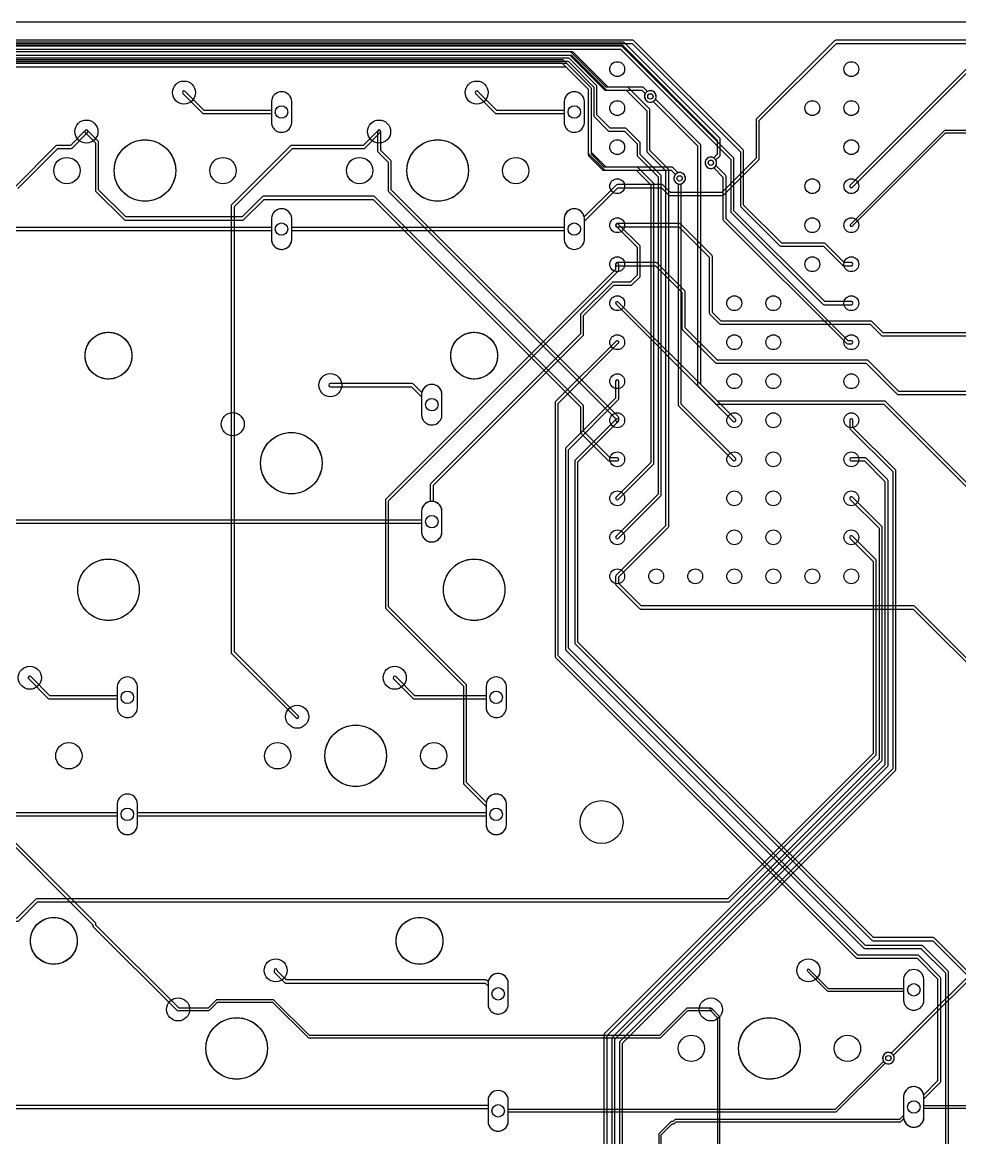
# Model space of a CAD drawing. Header units: millimetres. Extents: x 0 to 364, y 2 to 117.
# Drawn here: x 248.1 to 309.1, y 44.2 to 116.8 of the extents above; entities that cross this region are included whole.
import ezdxf

# ---------------------------------------------------------------- set-up
doc = ezdxf.new("R2010")
doc.units = ezdxf.units.MM

msp = doc.modelspace()

# ---------------------------------------------------------------- linework, layer by layer
at = {"layer": '16_copper'}
for points in [[(236.262, 115.468), (287.74, 115.468), (294.792, 108.416), (294.792, 104.902, 0.198912), (294.822, 104.83), (297.362, 102.29, 0.198912), (297.434, 102.26), (300.186, 102.26), (301.426, 101.02, 0.198912), (301.498, 100.99), (302.006, 100.99, 1), (302.006, 101.194), (301.54, 101.194), (300.3, 102.434, 0.198912), (300.228, 102.464), (297.476, 102.464), (294.996, 104.944), (294.996, 108.458, 0.198912), (294.966, 108.53), (287.854, 115.642, 0.198912), (287.782, 115.672), (236.22, 115.672, 0.198912)], [(236.643, 115.087), (286.978, 115.087), (294.157, 107.908), (294.157, 104.521, 0.198912), (294.187, 104.449), (300.156, 98.48, 0.198912), (300.228, 98.45), (302.006, 98.45, 1), (302.006, 98.654), (300.27, 98.654), (294.361, 104.563), (294.361, 107.95, 0.198912), (294.331, 108.022), (287.092, 115.261, 0.198912), (287.02, 115.291), (236.601, 115.291, 0.198912)], [(311.191, 73.76), (306.141, 78.811, 0.198912), (306.07, 78.84), (288.331, 78.84), (286.866, 80.305), (286.866, 80.728), (290.089, 83.951, 0.198912), (290.119, 84.023), (290.119, 107.229, 0.198912), (290.089, 107.3), (288.898, 108.491), (288.898, 111.109, 0.239834), (288.87, 111.197), (287.473, 112.594, 0.198912), (287.401, 112.624), (286.173, 112.624), (283.917, 114.88, 0.198912), (283.845, 114.91), (236.855, 114.91, 0.198912)], [(236.897, 114.706), (283.803, 114.706), (286.059, 112.45, 0.198912), (286.131, 112.42), (287.359, 112.42), (288.698, 111.081), (288.698, 108.464, 0.239834), (288.726, 108.376), (289.916, 107.187), (289.916, 84.065), (286.694, 80.844, 0.235385), (286.666, 80.758), (286.666, 80.264, 0.198912), (286.695, 80.193), (288.219, 78.669, 0.198912), (288.29, 78.64), (306.029, 78.64), (311.079, 73.589, 0.198912)], [(237.261, 114.3), (283.21, 114.3, 0.003937), (283.212, 114.3), (283.569, 114.3), (285.242, 112.627), (285.242, 110.769, 0.198912), (285.272, 110.698), (286.186, 109.783, 0.198912), (286.258, 109.753), (287.232, 109.753), (288.061, 108.924), (288.061, 108.199, 0.198912), (288.091, 108.127), (289.433, 106.785), (289.433, 86.123), (286.694, 83.384, 1), (286.838, 83.24), (289.606, 86.009, 0.198912), (289.636, 86.081), (289.636, 106.827, 0.198912), (289.606, 106.899), (288.265, 108.241), (288.265, 108.966, 0.198912), (288.235, 109.038), (287.346, 109.927, 0.198912), (287.274, 109.957), (286.3, 109.957), (285.445, 110.811), (285.445, 112.669, 0.261657), (285.396, 112.756), (283.681, 114.471, 0.198912), (283.611, 114.5), (283.233, 114.5, 0.056923), (283.21, 114.503), (237.302, 114.503, 0.393913)], [(237.532, 113.944), (283.422, 113.944), (284.886, 112.48), (284.886, 108.204, 0.198912), (284.916, 108.132), (285.805, 107.243, 0.198912), (285.877, 107.213), (287.994, 107.213), (288.95, 106.257), (288.95, 88.18), (286.694, 85.924, 1), (286.838, 85.78), (289.124, 88.066, 0.198912), (289.154, 88.138), (289.154, 106.299, 0.198912), (289.124, 106.371), (288.108, 107.387, 0.198912), (288.036, 107.417), (285.919, 107.417), (285.09, 108.246), (285.09, 112.522, 0.198912), (285.06, 112.594), (283.536, 114.118, 0.198912), (283.464, 114.148), (237.49, 114.148, 0.198912)], [(247.752, 106.022), (250.356, 108.626), (251.222, 108.626, 0.198912), (251.294, 108.656), (252.294, 109.656, 1), (252.15, 109.8), (251.18, 108.829), (250.314, 108.829, 0.198912), (250.242, 108.8), (247.578, 106.135, 0.198912)], [(311.912, 109.804), (308.102, 109.804, 0.198912), (308.048, 109.782), (301.952, 103.686, 1), (302.06, 103.578), (308.134, 109.652), (311.88, 109.652)], [(289.636, 37.973), (289.636, 44.418), (290.354, 45.136), (290.449, 45.136, 0.198912), (290.503, 45.158), (290.608, 45.263), (305.181, 45.263, 0.198912), (305.235, 45.285), (305.417, 45.467, 0.903784), (306.73, 45.535), (306.73, 46.747), (307.792, 47.808, 0.198912), (307.821, 47.879), (307.821, 54.61, 0.198912), (307.792, 54.681), (306.395, 56.078, 0.198912), (306.324, 56.107), (302.428, 56.107), (282.929, 75.606), (282.929, 92.034), (286.837, 95.941, 1), (286.695, 96.083), (282.758, 92.146, 0.198912), (282.729, 92.075), (282.729, 75.565, 0.198912), (282.758, 75.494), (302.316, 55.936, 0.198912), (302.387, 55.907), (306.283, 55.907), (307.621, 54.569), (307.621, 47.92), (306.718, 47.017, 0.884301), (305.41, 46.921), (305.41, 45.675), (305.149, 45.415), (290.576, 45.415, 0.198912), (290.522, 45.393), (290.417, 45.288), (290.322, 45.288, 0.198912), (290.268, 45.266), (289.506, 44.504, 0.198912), (289.484, 44.45), (289.484, 38.005)], [(308.329, 33.655), (308.329, 54.991, 0.198912), (308.3, 55.062), (306.649, 56.713, 0.198912), (306.578, 56.742), (302.936, 56.742), (283.593, 76.086), (283.593, 89.016), (286.837, 92.26, 0.198912), (286.866, 92.331), (286.866, 93.472, 1), (286.666, 93.472), (286.666, 92.372), (283.422, 89.128, 0.198912), (283.393, 89.057), (283.393, 76.044, 0.198912), (283.422, 75.974), (302.824, 56.571, 0.198912), (302.895, 56.542), (306.537, 56.542), (308.129, 54.95), (308.129, 33.696)], [(311.929, 52.703), (307.411, 57.221, 0.198912), (307.34, 57.25), (303.444, 57.25), (284.199, 76.495), (284.199, 88.224), (286.837, 90.861, 1), (286.695, 91.003), (284.028, 88.336, 0.198912), (283.999, 88.265), (283.999, 76.454, 0.198912), (284.028, 76.383), (303.332, 57.079, 0.198912), (303.403, 57.05), (307.299, 57.05), (311.841, 52.507, 0.176364)], [(246.064, 64.668), (252.642, 58.091, 0.352448), (252.672, 57.954), (258.119, 52.506, 0.395337), (258.258, 52.502), (260.168, 52.502, 0.198912), (260.222, 52.524), (260.752, 53.054), (264.338, 53.054), (266.646, 50.746, 0.198912), (266.7, 50.724), (289.56, 50.724, 0.198912), (289.614, 50.746), (291.37, 52.502), (292.862, 52.502, 1), (292.862, 52.654), (291.338, 52.654, 0.198912), (291.284, 52.632), (289.528, 50.876), (266.732, 50.876), (264.424, 53.184, 0.198912), (264.37, 53.206), (260.72, 53.206, 0.198912), (260.666, 53.184), (260.136, 52.654), (258.258, 52.654), (252.845, 58.067), (252.845, 58.133, 0.198912), (252.815, 58.204), (246.178, 64.842, 0.198912)]]:
    msp.add_lwpolyline(points, format="xyb", dxfattribs=at)
for points in [[(265.019, 109.684, 0.357805), (265.582, 110.305), (265.582, 111.691, 0.952079), (264.262, 111.691), (264.262, 110.305), (264.268, 110.241), (264.281, 110.177), (264.299, 110.115), (264.324, 110.055), (264.355, 109.998), (264.391, 109.944), (264.432, 109.894), (264.478, 109.848), (264.528, 109.807), (264.582, 109.77), (264.639, 109.74), (264.699, 109.715), (264.761, 109.696), (264.825, 109.684), (264.89, 109.677), (264.954, 109.677)], [(284.069, 109.684, 0.357805), (284.632, 110.305), (284.632, 111.691, 0.952079), (283.312, 111.691), (283.312, 110.305), (283.318, 110.241), (283.331, 110.177), (283.349, 110.115), (283.374, 110.055), (283.405, 109.998), (283.441, 109.944), (283.482, 109.894), (283.528, 109.848), (283.578, 109.807), (283.632, 109.77), (283.689, 109.74), (283.749, 109.715), (283.811, 109.696), (283.875, 109.684), (283.94, 109.677), (284.004, 109.677)], [(294.407, 90.834, 0.592973), (294.457, 91.003), (292.2, 93.259), (292.2, 108.839, 0.198912), (292.171, 108.91), (289.254, 111.827, 0.965003), (288.61, 112.225), (288.585, 112.182, 0.739411), (289.112, 111.685), (292, 108.798), (292, 93.218, 0.198912), (292.029, 93.147), (294.315, 90.861), (294.335, 90.846), (294.358, 90.836), (294.383, 90.832)], [(265.628, 108.626), (270.272, 108.626, 0.198912), (270.344, 108.656), (271.344, 109.656, 1), (271.2, 109.8), (270.23, 108.829), (265.586, 108.829, 0.198912), (265.514, 108.8), (261.675, 104.961, 0.198912), (261.645, 104.889), (261.645, 75.819, 0.198912), (261.675, 75.747), (265.866, 71.556, 1), (266.01, 71.7), (261.849, 75.861), (261.849, 104.847)], [(302.031, 95.915, 0.882136), (302.006, 96.112), (301.793, 96.112), (293.851, 104.054), (293.851, 106.807, 0.198912), (293.822, 106.878), (293.191, 107.509, 0.965003), (292.547, 107.907), (292.522, 107.864, 0.739411), (293.049, 107.367), (293.651, 106.766), (293.651, 104.013, 0.198912), (293.68, 103.942), (301.681, 95.941, 0.198912), (301.752, 95.912), (302.006, 95.912)], [(294.407, 88.294, 0.592973), (294.457, 88.463), (290.93, 91.989), (290.93, 106.315, 0.965), (290.756, 107.052), (290.708, 107.039, 0.739411), (290.73, 106.315), (290.73, 91.948, 0.198912), (290.759, 91.877), (294.315, 88.321), (294.335, 88.306), (294.358, 88.296), (294.383, 88.292)], [(265.019, 102.064, 0.357805), (265.582, 102.685), (265.582, 103.276), (283.312, 103.276), (283.312, 102.685, 0.952079), (284.632, 102.685), (284.632, 104.071, 0.952079), (283.312, 104.071), (283.312, 103.48), (265.582, 103.48), (265.582, 104.071, 0.952079), (264.262, 104.071), (264.262, 102.685), (264.268, 102.621), (264.281, 102.557), (264.299, 102.495), (264.324, 102.435), (264.355, 102.378), (264.391, 102.324), (264.432, 102.274), (264.478, 102.228), (264.528, 102.187), (264.582, 102.15), (264.639, 102.12), (264.699, 102.095), (264.761, 102.076), (264.825, 102.064), (264.89, 102.057), (264.954, 102.057)], [(274.798, 83.014, 0.357805), (275.361, 83.635), (275.361, 85.021, 0.35651), (274.801, 85.642), (274.801, 86.7), (284.551, 96.449, 0.198912), (284.58, 96.52), (284.58, 97.749), (286.552, 99.72), (287.655, 99.72, 0.198912), (287.727, 99.75), (288.235, 100.258, 0.198912), (288.265, 100.33), (288.265, 102.235, 0.198912), (288.235, 102.307), (286.838, 103.704, 1), (286.694, 103.56), (288.061, 102.193), (288.061, 100.372), (287.613, 99.924), (286.512, 99.924, 0.235446), (286.431, 99.883), (284.409, 97.861, 0.198912), (284.38, 97.79), (284.38, 96.561), (274.63, 86.812, 0.198912), (274.601, 86.741), (274.601, 85.642, 0.35651), (274.041, 85.021), (274.041, 83.635), (274.047, 83.571), (274.06, 83.507), (274.078, 83.445), (274.103, 83.385), (274.134, 83.328), (274.17, 83.274), (274.211, 83.224), (274.257, 83.178), (274.307, 83.137), (274.361, 83.1), (274.418, 83.07), (274.478, 83.045), (274.54, 83.026), (274.604, 83.014), (274.669, 83.007), (274.733, 83.007)], [(278.989, 63.964, 0.357805), (279.552, 64.585), (279.552, 65.971, 0.883004), (278.245, 66.069), (276.962, 67.352), (276.962, 73.66, 0.198912), (276.932, 73.732), (271.882, 78.782), (271.882, 85.682), (286.838, 100.638, 0.198912), (286.868, 100.71), (286.868, 101.092, 1), (286.664, 101.092), (286.664, 100.752), (271.708, 85.796, 0.198912), (271.678, 85.724), (271.678, 78.74, 0.198912), (271.708, 78.668), (276.758, 73.618), (276.758, 67.31, 0.198912), (276.788, 67.238), (278.232, 65.795), (278.232, 64.585), (278.238, 64.521), (278.251, 64.457), (278.269, 64.395), (278.294, 64.335), (278.325, 64.278), (278.361, 64.224), (278.402, 64.174), (278.448, 64.128), (278.498, 64.087), (278.552, 64.05), (278.609, 64.02), (278.669, 63.995), (278.731, 63.976), (278.795, 63.964), (278.86, 63.957), (278.924, 63.957)], [(274.798, 90.634, 0.357805), (275.361, 91.255), (275.361, 92.641, 0.952079), (274.041, 92.641), (274.041, 91.255), (274.047, 91.191), (274.06, 91.127), (274.078, 91.065), (274.103, 91.005), (274.134, 90.948), (274.17, 90.894), (274.211, 90.844), (274.257, 90.798), (274.307, 90.757), (274.361, 90.72), (274.418, 90.69), (274.478, 90.665), (274.54, 90.646), (274.604, 90.634), (274.669, 90.627), (274.733, 90.627)], [(254.986, 71.584, 0.357805), (255.549, 72.205), (255.549, 73.591, 0.952079), (254.229, 73.591), (254.229, 72.205), (254.235, 72.141), (254.248, 72.077), (254.266, 72.015), (254.291, 71.955), (254.322, 71.898), (254.358, 71.844), (254.399, 71.794), (254.445, 71.748), (254.495, 71.707), (254.549, 71.67), (254.606, 71.64), (254.666, 71.615), (254.728, 71.596), (254.792, 71.584), (254.857, 71.577), (254.921, 71.577)], [(278.989, 71.584, 0.357805), (279.552, 72.205), (279.552, 73.591, 0.952079), (278.232, 73.591), (278.232, 72.205), (278.238, 72.141), (278.251, 72.077), (278.269, 72.015), (278.294, 71.955), (278.325, 71.898), (278.361, 71.844), (278.402, 71.794), (278.448, 71.748), (278.498, 71.707), (278.552, 71.67), (278.609, 71.64), (278.669, 71.615), (278.731, 71.596), (278.795, 71.584), (278.86, 71.577), (278.924, 71.577)], [(254.986, 63.964, 0.357805), (255.549, 64.585), (255.549, 65.971, 0.952079), (254.229, 65.971), (254.229, 64.585), (254.235, 64.521), (254.248, 64.457), (254.266, 64.395), (254.291, 64.335), (254.322, 64.278), (254.358, 64.224), (254.399, 64.174), (254.445, 64.128), (254.495, 64.087), (254.549, 64.05), (254.606, 64.02), (254.666, 63.995), (254.728, 63.976), (254.792, 63.964), (254.857, 63.957), (254.921, 63.957)], [(279.116, 52.28, 0.357805), (279.679, 52.901), (279.679, 54.287, 0.952079), (278.359, 54.287), (278.359, 52.901), (278.365, 52.837), (278.378, 52.773), (278.396, 52.711), (278.421, 52.651), (278.452, 52.594), (278.488, 52.54), (278.529, 52.49), (278.575, 52.444), (278.625, 52.403), (278.679, 52.366), (278.736, 52.336), (278.796, 52.311), (278.858, 52.292), (278.922, 52.28), (278.987, 52.273), (279.051, 52.273)], [(306.167, 52.534, 0.357805), (306.73, 53.155), (306.73, 54.541, 0.952079), (305.41, 54.541), (305.41, 53.155), (305.416, 53.091), (305.429, 53.027), (305.447, 52.965), (305.472, 52.905), (305.503, 52.848), (305.539, 52.794), (305.58, 52.744), (305.626, 52.698), (305.676, 52.657), (305.73, 52.62), (305.787, 52.59), (305.847, 52.565), (305.909, 52.546), (305.973, 52.534), (306.038, 52.527), (306.102, 52.527)], [(279.116, 44.66, 0.357805), (279.679, 45.281), (279.679, 45.898), (300.99, 45.898, 0.198912), (301.044, 45.92), (304.21, 49.087, 0.996926), (304.63, 49.718), (304.587, 49.743, 0.764883), (304.103, 49.194), (300.958, 46.05), (279.679, 46.05), (279.679, 46.667, 0.952079), (278.359, 46.667), (278.359, 45.281), (278.365, 45.217), (278.378, 45.153), (278.396, 45.091), (278.421, 45.031), (278.452, 44.974), (278.488, 44.92), (278.529, 44.87), (278.575, 44.824), (278.625, 44.783), (278.679, 44.746), (278.736, 44.716), (278.796, 44.691), (278.858, 44.672), (278.922, 44.66), (278.987, 44.653), (279.051, 44.653)]]:
    msp.add_lwpolyline(points, format="xyb", close=True, dxfattribs=at)
at = {"layer": '1_copper'}
for points in [[(49.445, 115.341), (287.105, 115.341), (293.27, 109.176), (293.27, 108.245), (293.049, 108.025, 0.965003), (292.651, 107.381), (292.694, 107.356, 0.739411), (293.191, 107.883), (293.441, 108.133, 0.198912), (293.47, 108.204), (293.47, 109.204, 0.239834), (293.442, 109.292), (287.219, 115.515, 0.198912), (287.147, 115.545), (49.403, 115.545, 0.198912)], [(349.25, 115.67), (300.99, 115.67, 0.198912), (300.919, 115.641), (295.839, 110.561, 0.198912), (295.81, 110.49), (295.81, 107.991), (293.583, 105.764), (290.236, 105.764), (289.758, 106.243, 0.198912), (289.687, 106.272), (286.782, 106.272, 0.239834), (286.694, 106.244), (284.619, 104.169, 0.883004), (283.312, 104.071), (283.312, 102.685, 0.952079), (284.632, 102.685), (284.632, 103.895), (286.81, 106.072), (289.646, 106.072), (290.124, 105.593, 0.198912), (290.195, 105.564), (293.624, 105.564, 0.198912), (293.695, 105.593), (295.981, 107.879, 0.198912), (296.01, 107.95), (296.01, 110.449), (301.031, 115.47), (349.209, 115.47)], [(142.409, 114.706), (283.676, 114.706), (285.932, 112.45, 0.198912), (286.004, 112.42), (287.655, 112.42), (287.668, 112.422), (288.376, 112.422), (288.596, 112.201, 0.965003), (289.24, 111.803), (289.265, 111.846, 0.739411), (288.738, 112.343), (288.488, 112.593, 0.198912), (288.417, 112.622), (287.672, 112.622, 0.043004), (287.655, 112.624), (286.046, 112.624), (283.79, 114.88, 0.198912), (283.718, 114.91), (142.367, 114.91, 0.198912)], [(142.536, 114.198), (283.168, 114.198), (284.886, 112.48), (284.886, 108.331, 0.198912), (284.916, 108.259), (285.932, 107.243, 0.198912), (286.004, 107.213), (287.655, 107.213), (287.668, 107.215), (290.281, 107.215), (290.555, 106.94), (290.545, 106.93), (290.515, 106.891), (290.49, 106.848), (290.471, 106.802), (290.458, 106.754), (290.452, 106.705), (290.452, 106.655), (290.458, 106.606), (290.471, 106.558), (290.49, 106.512), (290.515, 106.469), (290.545, 106.43), (290.58, 106.395), (290.619, 106.365), (290.662, 106.34), (290.708, 106.321), (290.756, 106.308), (290.805, 106.302), (290.855, 106.302), (290.904, 106.308, 1), (290.756, 107.052), (290.733, 107.046), (290.393, 107.386, 0.198912), (290.322, 107.415), (287.672, 107.415, 0.043004), (287.655, 107.417), (286.046, 107.417), (285.09, 108.373), (285.09, 112.522, 0.198912), (285.06, 112.594), (283.282, 114.372, 0.198912), (283.21, 114.402), (142.494, 114.402, 0.198912)], [(310.063, 114.371), (301.935, 106.243), (301.92, 106.223), (301.91, 106.2), (301.906, 106.175), (301.908, 106.151), (301.917, 106.127), (301.931, 106.106), (301.949, 106.09), (301.971, 106.078), (301.996, 106.073), (302.02, 106.073, 0.161366), (302.077, 106.101), (310.175, 114.2)], [(246.532, 103.276), (264.262, 103.276), (264.262, 102.685, 0.952079), (265.582, 102.685), (265.582, 104.071, 0.952079), (264.262, 104.071), (264.262, 103.48), (246.532, 103.48)], [(318.729, 96.62), (304.079, 96.62), (303.347, 97.353, 0.198912), (303.276, 97.382), (293.538, 97.382), (292.962, 97.958), (292.962, 101.6, 0.198912), (292.933, 101.671), (290.901, 103.703, 0.198912), (290.83, 103.732), (286.766, 103.732, 0.932509), (286.752, 103.533), (286.766, 103.532), (290.789, 103.532), (292.762, 101.559), (292.762, 97.917, 0.198912), (292.791, 97.846), (293.426, 97.211, 0.198912), (293.497, 97.182), (303.235, 97.182), (303.967, 96.449, 0.198912), (304.038, 96.42), (318.77, 96.42)], [(316.357, 92.81), (305.095, 92.81), (303.093, 94.813, 0.198912), (303.022, 94.842), (293.284, 94.842), (291.184, 96.942), (291.184, 99.314, 0.198912), (291.155, 99.385), (289.377, 101.163, 0.198912), (289.306, 101.192), (286.766, 101.192, 0.932509), (286.752, 100.993), (286.766, 100.992), (289.265, 100.992), (290.984, 99.273), (290.984, 96.901, 0.198912), (291.013, 96.83), (293.172, 94.671, 0.198912), (293.243, 94.642), (302.981, 94.642), (304.983, 92.639, 0.198912), (305.054, 92.61), (316.316, 92.61)], [(313.731, 82.65), (304.236, 92.146, 0.198912), (304.165, 92.175), (293.284, 92.175), (286.837, 98.623), (286.817, 98.638, 0.88213), (286.695, 98.481), (293.172, 92.004, 0.198912), (293.243, 91.975), (304.124, 91.975), (313.619, 82.479, 0.198912)], [(204.597, 18.821), (283.083, 18.821, 0.198912), (283.155, 18.851), (287.092, 22.788, 0.198912), (287.122, 22.86), (287.122, 50.377), (304.872, 68.127), (304.876, 68.132, 0.182684), (304.902, 68.199), (304.902, 87.63, 0.198912), (304.872, 87.702), (302.108, 90.466), (302.108, 90.932, 1), (301.904, 90.932), (301.904, 90.424, 0.198912), (301.934, 90.352), (304.698, 87.588), (304.698, 68.241), (286.948, 50.491, 0.198912), (286.918, 50.419), (286.918, 22.902), (283.041, 19.025), (204.639, 19.025)], [(286.614, 23.622), (286.614, 50.631), (304.364, 68.381, 0.198912), (304.394, 68.453), (304.394, 86.995, 0.198912), (304.364, 87.067), (302.967, 88.464, 0.198912), (302.895, 88.494), (302.006, 88.494, 0.921463), (301.989, 88.292), (302.006, 88.29), (302.853, 88.29), (304.19, 86.953), (304.19, 68.495), (286.44, 50.745, 0.198912), (286.41, 50.673), (286.41, 23.664)], [(237.829, 38.887), (249.299, 27.418, 0.198912), (249.371, 27.388), (276.409, 27.388, 0.198912), (276.481, 27.418), (286.076, 37.012, 0.198912), (286.106, 37.084), (286.106, 50.885), (303.983, 68.762, 0.198912), (304.013, 68.834), (304.013, 83.947, 0.198912), (303.983, 84.019), (302.078, 85.924, 1), (301.934, 85.78), (303.809, 83.905), (303.809, 68.876), (285.932, 50.999, 0.198912), (285.902, 50.927), (285.902, 37.126), (276.367, 27.591), (249.413, 27.591), (237.943, 39.061, 0.198912)], [(246.532, 84.226), (274.041, 84.226), (274.041, 83.635, 0.952079), (275.361, 83.635), (275.361, 85.021, 0.952079), (274.041, 85.021), (274.041, 84.43), (246.532, 84.43)], [(43.095, 58.318), (247.746, 58.318, 0.198912), (247.818, 58.348), (249.048, 59.579), (294.013, 59.579, 0.198912), (294.084, 59.609), (303.602, 69.126, 0.198912), (303.632, 69.198), (303.632, 81.788, 0.198912), (303.602, 81.86), (302.078, 83.384, 1), (301.934, 83.24), (303.428, 81.746), (303.428, 69.24), (293.97, 59.782), (249.006, 59.782, 0.198912), (248.935, 59.752), (247.704, 58.522), (43.053, 58.522, 0.198912)], [(236.499, 65.176), (254.229, 65.176), (254.229, 64.585, 0.952079), (255.549, 64.585), (255.549, 65.176), (278.232, 65.176), (278.232, 64.585, 0.952079), (279.552, 64.585), (279.552, 65.971, 0.952079), (278.232, 65.971), (278.232, 65.38), (255.549, 65.38), (255.549, 65.971, 0.952079), (254.229, 65.971), (254.229, 65.38), (236.499, 65.38)], [(312.095, 57.221), (304.606, 49.732, 0.965003), (304.208, 49.088), (304.251, 49.063, 0.739411), (304.748, 49.59), (312.207, 57.05)], [(241.071, 46.126), (278.359, 46.126), (278.359, 45.281, 0.952079), (279.679, 45.281), (279.679, 46.667, 0.952079), (278.359, 46.667), (278.359, 46.33), (241.071, 46.33)], [(324.587, 46.304), (306.73, 46.304), (306.73, 46.921, 0.952079), (305.41, 46.921), (305.41, 45.535), (305.416, 45.471), (305.429, 45.407), (305.447, 45.345), (305.472, 45.285), (305.503, 45.228), (305.539, 45.174), (305.58, 45.124), (305.626, 45.078), (305.676, 45.037), (305.73, 45), (305.787, 44.97), (305.847, 44.945), (305.909, 44.926), (305.973, 44.914), (306.038, 44.907), (306.102, 44.907), (306.167, 44.914, 0.357805), (306.73, 45.535), (306.73, 46.152), (324.587, 46.152)]]:
    msp.add_lwpolyline(points, format="xyb", dxfattribs=at)
for points in [[(265.019, 109.684, 0.357805), (265.582, 110.305), (265.582, 111.691, 0.952079), (264.262, 111.691), (264.262, 111.1), (259.884, 111.1), (258.644, 112.34, 1), (258.5, 112.196), (259.77, 110.926, 0.198912), (259.842, 110.896), (264.262, 110.896), (264.262, 110.305), (264.268, 110.241), (264.281, 110.177), (264.299, 110.115), (264.324, 110.055), (264.355, 109.998), (264.391, 109.944), (264.432, 109.894), (264.478, 109.848), (264.528, 109.807), (264.582, 109.77), (264.639, 109.74), (264.699, 109.715), (264.761, 109.696), (264.825, 109.684), (264.89, 109.677), (264.954, 109.677)], [(284.069, 109.684, 0.357805), (284.632, 110.305), (284.632, 111.691, 0.952079), (283.312, 111.691), (283.312, 111.1), (278.934, 111.1), (277.694, 112.34, 1), (277.55, 112.196), (278.82, 110.926, 0.198912), (278.892, 110.896), (283.312, 110.896), (283.312, 110.305), (283.318, 110.241), (283.331, 110.177), (283.349, 110.115), (283.374, 110.055), (283.405, 109.998), (283.441, 109.944), (283.482, 109.894), (283.528, 109.848), (283.578, 109.807), (283.632, 109.77), (283.689, 109.74), (283.749, 109.715), (283.811, 109.696), (283.875, 109.684), (283.94, 109.677), (284.004, 109.677)], [(286.791, 88.294, 0.883022), (286.766, 88.494), (286.3, 88.494), (284.582, 90.212), (284.582, 91.852, 0.198912), (284.552, 91.924), (270.994, 105.482, 0.198912), (270.922, 105.512), (263.743, 105.512, 0.198912), (263.671, 105.482), (262.361, 104.172), (254.783, 104.172), (253.016, 105.939), (253.016, 109.036, 0.198912), (252.986, 109.108), (252.294, 109.8, 1), (252.15, 109.656), (252.813, 108.994), (252.813, 105.897, 0.198912), (252.842, 105.825), (254.669, 103.998, 0.198912), (254.741, 103.969), (262.403, 103.969, 0.198912), (262.475, 103.998), (263.785, 105.308), (270.88, 105.308), (284.378, 91.81), (284.378, 90.17, 0.198912), (284.408, 90.098), (286.186, 88.32, 0.198912), (286.258, 88.29), (286.766, 88.29)], [(286.783, 90.832, 0.366248), (286.868, 90.932), (286.868, 91.095, 0.198912), (286.838, 91.167), (272.066, 105.939), (272.066, 107.766, 0.198912), (272.036, 107.838), (271.374, 108.5), (271.374, 109.728, 1), (271.17, 109.728), (271.17, 108.458, 0.198912), (271.2, 108.386), (271.863, 107.724), (271.863, 105.897, 0.198912), (271.892, 105.825), (286.664, 91.053), (286.664, 90.932), (286.668, 90.907), (286.677, 90.884), (286.691, 90.863), (286.71, 90.847), (286.733, 90.836), (286.758, 90.831)], [(274.798, 90.634, 0.357805), (275.361, 91.255), (275.361, 92.641, 0.883004), (274.054, 92.739), (273.503, 93.29, 0.198912), (273.431, 93.32), (268.097, 93.32, 0.921463), (268.08, 93.118), (268.097, 93.116), (273.389, 93.116), (274.041, 92.465), (274.041, 91.255), (274.047, 91.191), (274.06, 91.127), (274.078, 91.065), (274.103, 91.005), (274.134, 90.948), (274.17, 90.894), (274.211, 90.844), (274.257, 90.798), (274.307, 90.757), (274.361, 90.72), (274.418, 90.69), (274.478, 90.665), (274.54, 90.646), (274.604, 90.634), (274.669, 90.627), (274.733, 90.627)], [(254.986, 71.584, 0.357805), (255.549, 72.205), (255.549, 73.591, 0.952079), (254.229, 73.591), (254.229, 73), (249.851, 73), (248.611, 74.24, 1), (248.467, 74.096), (249.737, 72.826, 0.198912), (249.809, 72.796), (254.229, 72.796), (254.229, 72.205), (254.235, 72.141), (254.248, 72.077), (254.266, 72.015), (254.291, 71.955), (254.322, 71.898), (254.358, 71.844), (254.399, 71.794), (254.445, 71.748), (254.495, 71.707), (254.549, 71.67), (254.606, 71.64), (254.666, 71.615), (254.728, 71.596), (254.792, 71.584), (254.857, 71.577), (254.921, 71.577)], [(278.989, 71.584, 0.357805), (279.552, 72.205), (279.552, 73.591, 0.952079), (278.232, 73.591), (278.232, 73), (273.6, 73), (272.36, 74.24, 1), (272.216, 74.096), (273.486, 72.826, 0.198912), (273.558, 72.796), (278.232, 72.796), (278.232, 72.205), (278.238, 72.141), (278.251, 72.077), (278.269, 72.015), (278.294, 71.955), (278.325, 71.898), (278.361, 71.844), (278.402, 71.794), (278.448, 71.748), (278.498, 71.707), (278.552, 71.67), (278.609, 71.64), (278.669, 71.615), (278.731, 71.596), (278.795, 71.584), (278.86, 71.577), (278.924, 71.577)], [(279.116, 52.28, 0.357805), (279.679, 52.901), (279.679, 54.287, 0.883004), (278.372, 54.385), (278.289, 54.467, 0.198912), (278.218, 54.497), (265.228, 54.497), (264.643, 55.083), (264.643, 55.118, 1), (264.439, 55.118), (264.439, 55.041, 0.198912), (264.469, 54.969), (265.115, 54.324, 0.198912), (265.186, 54.294), (278.176, 54.294), (278.359, 54.111), (278.359, 52.901), (278.365, 52.837), (278.378, 52.773), (278.396, 52.711), (278.421, 52.651), (278.452, 52.594), (278.488, 52.54), (278.529, 52.49), (278.575, 52.444), (278.625, 52.403), (278.679, 52.366), (278.736, 52.336), (278.796, 52.311), (278.858, 52.292), (278.922, 52.28), (278.987, 52.273), (279.051, 52.273)], [(306.167, 52.534, 0.357805), (306.73, 53.155), (306.73, 54.541, 0.952079), (305.41, 54.541), (305.41, 53.924), (300.514, 53.924), (299.266, 55.172, 1), (299.158, 55.064), (300.428, 53.794, 0.198912), (300.482, 53.772), (305.41, 53.772), (305.41, 53.155), (305.416, 53.091), (305.429, 53.027), (305.447, 52.965), (305.472, 52.905), (305.503, 52.848), (305.539, 52.794), (305.58, 52.744), (305.626, 52.698), (305.676, 52.657), (305.73, 52.62), (305.787, 52.59), (305.847, 52.565), (305.909, 52.546), (305.973, 52.534), (306.038, 52.527), (306.102, 52.527)], [(292.879, 33.454, 0.14139), (292.916, 33.474), (293.424, 33.982, 0.198912), (293.446, 34.036), (293.446, 52.07, 0.198912), (293.424, 52.124), (292.916, 52.632, 1), (292.808, 52.524), (293.294, 52.038), (293.294, 34.068), (292.808, 33.582), (292.795, 33.564), (292.788, 33.544), (292.786, 33.522), (292.791, 33.501), (292.801, 33.482), (292.817, 33.467), (292.836, 33.456), (292.857, 33.452)]]:
    msp.add_lwpolyline(points, format="xyb", close=True, dxfattribs=at)
at = {"layer": 'drills_NPTH'}
for centre, radius in [((256.032, 107.188), 2), ((275.082, 107.188), 2), ((253.657, 95.138), 1.525), ((277.457, 95.138), 1.525), ((265.557, 88.138), 2), ((253.657, 79.898), 2), ((277.457, 79.898), 2), ((269.748, 69.088), 2), ((250.101, 57.038), 1.525), ((273.901, 57.038), 1.525), ((262.001, 50.038), 2), ((296.672, 50.038), 2)]:
    msp.add_circle(centre, radius, dxfattribs=at)
at = {"layer": 'drills_PTH'}
for centre, radius in [((286.766, 113.792), 0.483), ((302.006, 113.792), 0.483), ((258.572, 112.268), 0.75), ((277.622, 112.268), 0.75), ((264.922, 110.998), 0.406), ((283.972, 110.998), 0.406), ((286.766, 111.252), 0.483), ((299.466, 111.252), 0.483), ((302.006, 111.252), 0.483), ((252.222, 109.728), 0.75), ((271.272, 109.728), 0.75), ((286.766, 108.712), 0.483), ((302.006, 108.712), 0.483), ((250.952, 107.188), 0.857), ((261.112, 107.188), 0.857), ((270.002, 107.188), 0.857), ((280.162, 107.188), 0.857), ((286.766, 106.172), 0.483), ((299.466, 106.172), 0.483), ((302.006, 106.172), 0.483), ((286.766, 103.632), 0.483), ((299.466, 103.632), 0.483), ((302.006, 103.632), 0.483), ((264.922, 103.378), 0.406), ((283.972, 103.378), 0.406), ((286.766, 101.092), 0.483), ((299.466, 101.092), 0.483), ((302.006, 101.092), 0.483), ((286.766, 98.552), 0.483), ((294.386, 98.552), 0.483), ((296.926, 98.552), 0.483), ((302.006, 98.552), 0.483), ((286.766, 96.012), 0.483), ((294.386, 96.012), 0.483), ((296.926, 96.012), 0.483), ((302.006, 96.012), 0.483), ((268.097, 93.218), 0.75), ((286.766, 93.472), 0.483), ((294.386, 93.472), 0.483), ((296.926, 93.472), 0.483), ((302.006, 93.472), 0.483), ((274.701, 91.948), 0.406), ((261.747, 90.678), 0.75), ((286.766, 90.932), 0.483), ((294.386, 90.932), 0.483), ((296.926, 90.932), 0.483), ((302.006, 90.932), 0.483), ((286.766, 88.392), 0.483), ((294.386, 88.392), 0.483), ((296.926, 88.392), 0.483), ((302.006, 88.392), 0.483), ((286.766, 85.852), 0.483), ((294.386, 85.852), 0.483), ((296.926, 85.852), 0.483), ((302.006, 85.852), 0.483), ((274.701, 84.328), 0.406), ((286.766, 83.312), 0.483), ((294.386, 83.312), 0.483), ((296.926, 83.312), 0.483), ((302.006, 83.312), 0.483), ((286.766, 80.772), 0.483), ((289.306, 80.772), 0.483), ((291.846, 80.772), 0.483), ((294.386, 80.772), 0.483), ((296.926, 80.772), 0.483), ((299.466, 80.772), 0.483), ((302.006, 80.772), 0.483), ((248.539, 74.168), 0.75), ((272.288, 74.168), 0.75), ((254.889, 72.898), 0.406), ((278.892, 72.898), 0.406), ((265.938, 71.628), 0.75), ((251.079, 69.088), 0.857), ((264.668, 69.088), 0.857), ((274.828, 69.088), 0.857), ((285.75, 64.77), 1.4), ((254.889, 65.278), 0.406), ((278.892, 65.278), 0.406), ((264.541, 55.118), 0.75), ((299.212, 55.118), 0.75), ((279.019, 53.594), 0.406), ((306.07, 53.848), 0.406), ((258.191, 52.578), 0.75), ((292.862, 52.578), 0.75), ((291.592, 50.038), 0.857), ((301.752, 50.038), 0.857), ((306.07, 46.228), 0.406), ((279.019, 45.974), 0.406)]:
    msp.add_circle(centre, radius, dxfattribs=at)
at = {"layer": 'drills_via_1_16'}
for centre in [(288.925, 112.014), (292.862, 107.696), (290.83, 106.68), (304.419, 49.403)]:
    msp.add_circle(centre, 0.175, dxfattribs=at)
at = {"layer": 'holes'}
for points in [[(258.032, 107.128), (258.025, 107.007), (258.01, 106.887), (257.989, 106.768), (257.96, 106.651), (257.924, 106.535), (257.881, 106.422), (257.831, 106.312), (257.775, 106.205), (257.712, 106.101), (257.644, 106.002), (257.569, 105.907), (257.489, 105.816), (257.404, 105.731), (257.313, 105.651), (257.218, 105.576), (257.119, 105.508), (257.015, 105.445), (256.908, 105.389), (256.798, 105.339), (256.685, 105.296), (256.569, 105.26), (256.452, 105.231), (256.333, 105.21), (256.213, 105.195), (256.092, 105.188), (255.972, 105.188), (255.851, 105.195), (255.731, 105.21), (255.612, 105.231), (255.495, 105.26), (255.379, 105.296), (255.266, 105.339), (255.156, 105.389), (255.049, 105.445), (254.945, 105.508), (254.846, 105.576), (254.751, 105.651), (254.66, 105.731), (254.575, 105.816), (254.495, 105.907), (254.42, 106.002), (254.352, 106.101), (254.289, 106.205), (254.233, 106.312), (254.183, 106.422), (254.14, 106.535), (254.104, 106.651), (254.075, 106.768), (254.054, 106.887), (254.039, 107.007), (254.032, 107.128), (254.032, 107.248), (254.039, 107.369), (254.054, 107.489), (254.075, 107.608), (254.104, 107.725), (254.14, 107.841), (254.183, 107.954), (254.233, 108.064), (254.289, 108.171), (254.352, 108.275), (254.42, 108.374), (254.495, 108.469), (254.575, 108.56), (254.66, 108.645), (254.751, 108.725), (254.846, 108.8), (254.945, 108.868), (255.049, 108.931), (255.156, 108.987), (255.266, 109.037), (255.379, 109.08), (255.495, 109.116), (255.612, 109.145), (255.731, 109.166), (255.851, 109.181), (255.972, 109.188), (256.092, 109.188), (256.213, 109.181), (256.333, 109.166), (256.452, 109.145), (256.569, 109.116), (256.685, 109.08), (256.798, 109.037), (256.908, 108.987), (257.015, 108.931), (257.119, 108.868), (257.218, 108.8), (257.313, 108.725), (257.404, 108.645), (257.489, 108.56), (257.569, 108.469), (257.644, 108.374), (257.712, 108.275), (257.775, 108.171), (257.831, 108.064), (257.881, 107.954), (257.924, 107.841), (257.96, 107.725), (257.989, 107.608), (258.01, 107.489), (258.025, 107.369), (258.032, 107.248), (258.032, 107.128)], [(277.082, 107.128), (277.075, 107.007), (277.06, 106.887), (277.039, 106.768), (277.01, 106.651), (276.974, 106.535), (276.931, 106.422), (276.881, 106.312), (276.825, 106.205), (276.762, 106.101), (276.694, 106.002), (276.619, 105.907), (276.539, 105.816), (276.454, 105.731), (276.363, 105.651), (276.268, 105.576), (276.169, 105.508), (276.065, 105.445), (275.958, 105.389), (275.848, 105.339), (275.735, 105.296), (275.619, 105.26), (275.502, 105.231), (275.383, 105.21), (275.263, 105.195), (275.142, 105.188), (275.022, 105.188), (274.901, 105.195), (274.781, 105.21), (274.662, 105.231), (274.545, 105.26), (274.429, 105.296), (274.316, 105.339), (274.206, 105.389), (274.099, 105.445), (273.995, 105.508), (273.896, 105.576), (273.801, 105.651), (273.71, 105.731), (273.625, 105.816), (273.545, 105.907), (273.47, 106.002), (273.402, 106.101), (273.339, 106.205), (273.283, 106.312), (273.233, 106.422), (273.19, 106.535), (273.154, 106.651), (273.125, 106.768), (273.104, 106.887), (273.089, 107.007), (273.082, 107.128), (273.082, 107.248), (273.089, 107.369), (273.104, 107.489), (273.125, 107.608), (273.154, 107.725), (273.19, 107.841), (273.233, 107.954), (273.283, 108.064), (273.339, 108.171), (273.402, 108.275), (273.47, 108.374), (273.545, 108.469), (273.625, 108.56), (273.71, 108.645), (273.801, 108.725), (273.896, 108.8), (273.995, 108.868), (274.099, 108.931), (274.206, 108.987), (274.316, 109.037), (274.429, 109.08), (274.545, 109.116), (274.662, 109.145), (274.781, 109.166), (274.901, 109.181), (275.022, 109.188), (275.142, 109.188), (275.263, 109.181), (275.383, 109.166), (275.502, 109.145), (275.619, 109.116), (275.735, 109.08), (275.848, 109.037), (275.958, 108.987), (276.065, 108.931), (276.169, 108.868), (276.268, 108.8), (276.363, 108.725), (276.454, 108.645), (276.539, 108.56), (276.619, 108.469), (276.694, 108.374), (276.762, 108.275), (276.825, 108.171), (276.881, 108.064), (276.931, 107.954), (276.974, 107.841), (277.01, 107.725), (277.039, 107.608), (277.06, 107.489), (277.075, 107.369), (277.082, 107.248), (277.082, 107.128)], [(255.182, 95.084), (255.174, 94.975), (255.159, 94.867), (255.136, 94.761), (255.105, 94.656), (255.067, 94.554), (255.022, 94.455), (254.969, 94.359), (254.91, 94.268), (254.845, 94.181), (254.774, 94.098), (254.697, 94.021), (254.615, 93.95), (254.527, 93.885), (254.436, 93.826), (254.34, 93.773), (254.241, 93.728), (254.139, 93.69), (254.034, 93.659), (253.928, 93.636), (253.82, 93.621), (253.711, 93.613), (253.603, 93.613), (253.494, 93.621), (253.386, 93.636), (253.28, 93.659), (253.175, 93.69), (253.073, 93.728), (252.974, 93.773), (252.878, 93.826), (252.787, 93.885), (252.7, 93.95), (252.617, 94.021), (252.54, 94.098), (252.469, 94.181), (252.404, 94.268), (252.345, 94.359), (252.292, 94.455), (252.247, 94.554), (252.209, 94.656), (252.178, 94.761), (252.155, 94.867), (252.14, 94.975), (252.132, 95.084), (252.132, 95.192), (252.14, 95.301), (252.155, 95.409), (252.178, 95.515), (252.209, 95.62), (252.247, 95.722), (252.292, 95.821), (252.345, 95.917), (252.404, 96.008), (252.469, 96.096), (252.54, 96.178), (252.617, 96.255), (252.7, 96.326), (252.787, 96.391), (252.878, 96.45), (252.974, 96.503), (253.073, 96.548), (253.175, 96.586), (253.28, 96.617), (253.386, 96.64), (253.494, 96.655), (253.603, 96.663), (253.711, 96.663), (253.82, 96.655), (253.928, 96.64), (254.034, 96.617), (254.139, 96.586), (254.241, 96.548), (254.34, 96.503), (254.436, 96.45), (254.527, 96.391), (254.615, 96.326), (254.697, 96.255), (254.774, 96.178), (254.845, 96.096), (254.91, 96.008), (254.969, 95.917), (255.022, 95.821), (255.067, 95.722), (255.105, 95.62), (255.136, 95.515), (255.159, 95.409), (255.174, 95.301), (255.182, 95.192), (255.182, 95.084)], [(278.982, 95.084), (278.974, 94.975), (278.959, 94.867), (278.936, 94.761), (278.905, 94.656), (278.867, 94.554), (278.822, 94.455), (278.769, 94.359), (278.71, 94.268), (278.645, 94.181), (278.574, 94.098), (278.497, 94.021), (278.415, 93.95), (278.327, 93.885), (278.236, 93.826), (278.14, 93.773), (278.041, 93.728), (277.939, 93.69), (277.834, 93.659), (277.728, 93.636), (277.62, 93.621), (277.511, 93.613), (277.403, 93.613), (277.294, 93.621), (277.186, 93.636), (277.08, 93.659), (276.975, 93.69), (276.873, 93.728), (276.774, 93.773), (276.678, 93.826), (276.587, 93.885), (276.5, 93.95), (276.417, 94.021), (276.34, 94.098), (276.269, 94.181), (276.204, 94.268), (276.145, 94.359), (276.092, 94.455), (276.047, 94.554), (276.009, 94.656), (275.978, 94.761), (275.955, 94.867), (275.94, 94.975), (275.932, 95.084), (275.932, 95.192), (275.94, 95.301), (275.955, 95.409), (275.978, 95.515), (276.009, 95.62), (276.047, 95.722), (276.092, 95.821), (276.145, 95.917), (276.204, 96.008), (276.269, 96.096), (276.34, 96.178), (276.417, 96.255), (276.5, 96.326), (276.587, 96.391), (276.678, 96.45), (276.774, 96.503), (276.873, 96.548), (276.975, 96.586), (277.08, 96.617), (277.186, 96.64), (277.294, 96.655), (277.403, 96.663), (277.511, 96.663), (277.62, 96.655), (277.728, 96.64), (277.834, 96.617), (277.939, 96.586), (278.041, 96.548), (278.14, 96.503), (278.236, 96.45), (278.327, 96.391), (278.415, 96.326), (278.497, 96.255), (278.574, 96.178), (278.645, 96.096), (278.71, 96.008), (278.769, 95.917), (278.822, 95.821), (278.867, 95.722), (278.905, 95.62), (278.936, 95.515), (278.959, 95.409), (278.974, 95.301), (278.982, 95.192), (278.982, 95.084)], [(267.557, 88.078), (267.55, 87.957), (267.535, 87.837), (267.513, 87.718), (267.484, 87.601), (267.448, 87.485), (267.406, 87.372), (267.356, 87.262), (267.3, 87.155), (267.237, 87.052), (267.169, 86.952), (267.094, 86.857), (267.014, 86.767), (266.928, 86.681), (266.838, 86.601), (266.743, 86.526), (266.643, 86.458), (266.54, 86.395), (266.433, 86.339), (266.323, 86.289), (266.21, 86.247), (266.094, 86.211), (265.977, 86.182), (265.858, 86.16), (265.738, 86.145), (265.617, 86.138), (265.497, 86.138), (265.376, 86.145), (265.256, 86.16), (265.137, 86.182), (265.02, 86.211), (264.904, 86.247), (264.791, 86.289), (264.681, 86.339), (264.574, 86.395), (264.471, 86.458), (264.371, 86.526), (264.276, 86.601), (264.186, 86.681), (264.1, 86.767), (264.02, 86.857), (263.945, 86.952), (263.877, 87.052), (263.814, 87.155), (263.758, 87.262), (263.708, 87.372), (263.666, 87.485), (263.63, 87.601), (263.601, 87.718), (263.579, 87.837), (263.564, 87.957), (263.557, 88.078), (263.557, 88.198), (263.564, 88.319), (263.579, 88.439), (263.601, 88.558), (263.63, 88.675), (263.666, 88.791), (263.708, 88.904), (263.758, 89.014), (263.814, 89.121), (263.877, 89.224), (263.945, 89.324), (264.02, 89.419), (264.1, 89.509), (264.186, 89.595), (264.276, 89.675), (264.371, 89.75), (264.471, 89.818), (264.574, 89.881), (264.681, 89.937), (264.791, 89.987), (264.904, 90.029), (265.02, 90.065), (265.137, 90.094), (265.256, 90.116), (265.376, 90.131), (265.497, 90.138), (265.617, 90.138), (265.738, 90.131), (265.858, 90.116), (265.977, 90.094), (266.094, 90.065), (266.21, 90.029), (266.323, 89.987), (266.433, 89.937), (266.54, 89.881), (266.643, 89.818), (266.743, 89.75), (266.838, 89.675), (266.928, 89.595), (267.014, 89.509), (267.094, 89.419), (267.169, 89.324), (267.237, 89.224), (267.3, 89.121), (267.356, 89.014), (267.406, 88.904), (267.448, 88.791), (267.484, 88.675), (267.513, 88.558), (267.535, 88.439), (267.55, 88.319), (267.557, 88.198), (267.557, 88.078)], [(255.657, 79.838), (255.65, 79.717), (255.635, 79.597), (255.613, 79.478), (255.584, 79.361), (255.548, 79.245), (255.506, 79.132), (255.456, 79.022), (255.4, 78.915), (255.337, 78.812), (255.269, 78.712), (255.194, 78.617), (255.114, 78.527), (255.028, 78.441), (254.938, 78.361), (254.843, 78.286), (254.743, 78.218), (254.64, 78.155), (254.533, 78.099), (254.423, 78.049), (254.31, 78.007), (254.194, 77.971), (254.077, 77.942), (253.958, 77.92), (253.838, 77.905), (253.717, 77.898), (253.597, 77.898), (253.476, 77.905), (253.356, 77.92), (253.237, 77.942), (253.12, 77.971), (253.004, 78.007), (252.891, 78.049), (252.781, 78.099), (252.674, 78.155), (252.571, 78.218), (252.471, 78.286), (252.376, 78.361), (252.286, 78.441), (252.2, 78.527), (252.12, 78.617), (252.045, 78.712), (251.977, 78.812), (251.914, 78.915), (251.858, 79.022), (251.808, 79.132), (251.766, 79.245), (251.73, 79.361), (251.701, 79.478), (251.679, 79.597), (251.664, 79.717), (251.657, 79.838), (251.657, 79.958), (251.664, 80.079), (251.679, 80.199), (251.701, 80.318), (251.73, 80.435), (251.766, 80.551), (251.808, 80.664), (251.858, 80.774), (251.914, 80.881), (251.977, 80.984), (252.045, 81.084), (252.12, 81.179), (252.2, 81.269), (252.286, 81.355), (252.376, 81.435), (252.471, 81.51), (252.571, 81.578), (252.674, 81.641), (252.781, 81.697), (252.891, 81.747), (253.004, 81.789), (253.12, 81.825), (253.237, 81.854), (253.356, 81.876), (253.476, 81.891), (253.597, 81.898), (253.717, 81.898), (253.838, 81.891), (253.958, 81.876), (254.077, 81.854), (254.194, 81.825), (254.31, 81.789), (254.423, 81.747), (254.533, 81.697), (254.64, 81.641), (254.743, 81.578), (254.843, 81.51), (254.938, 81.435), (255.028, 81.355), (255.114, 81.269), (255.194, 81.179), (255.269, 81.084), (255.337, 80.984), (255.4, 80.881), (255.456, 80.774), (255.506, 80.664), (255.548, 80.551), (255.584, 80.435), (255.613, 80.318), (255.635, 80.199), (255.65, 80.079), (255.657, 79.958), (255.657, 79.838)], [(279.457, 79.838), (279.45, 79.717), (279.435, 79.597), (279.413, 79.478), (279.384, 79.361), (279.348, 79.245), (279.306, 79.132), (279.256, 79.022), (279.2, 78.915), (279.137, 78.812), (279.069, 78.712), (278.994, 78.617), (278.914, 78.527), (278.828, 78.441), (278.738, 78.361), (278.643, 78.286), (278.543, 78.218), (278.44, 78.155), (278.333, 78.099), (278.223, 78.049), (278.11, 78.007), (277.994, 77.971), (277.877, 77.942), (277.758, 77.92), (277.638, 77.905), (277.517, 77.898), (277.397, 77.898), (277.276, 77.905), (277.156, 77.92), (277.037, 77.942), (276.92, 77.971), (276.804, 78.007), (276.691, 78.049), (276.581, 78.099), (276.474, 78.155), (276.371, 78.218), (276.271, 78.286), (276.176, 78.361), (276.086, 78.441), (276, 78.527), (275.92, 78.617), (275.845, 78.712), (275.777, 78.812), (275.714, 78.915), (275.658, 79.022), (275.608, 79.132), (275.566, 79.245), (275.53, 79.361), (275.501, 79.478), (275.479, 79.597), (275.464, 79.717), (275.457, 79.838), (275.457, 79.958), (275.464, 80.079), (275.479, 80.199), (275.501, 80.318), (275.53, 80.435), (275.566, 80.551), (275.608, 80.664), (275.658, 80.774), (275.714, 80.881), (275.777, 80.984), (275.845, 81.084), (275.92, 81.179), (276, 81.269), (276.086, 81.355), (276.176, 81.435), (276.271, 81.51), (276.371, 81.578), (276.474, 81.641), (276.581, 81.697), (276.691, 81.747), (276.804, 81.789), (276.92, 81.825), (277.037, 81.854), (277.156, 81.876), (277.276, 81.891), (277.397, 81.898), (277.517, 81.898), (277.638, 81.891), (277.758, 81.876), (277.877, 81.854), (277.994, 81.825), (278.11, 81.789), (278.223, 81.747), (278.333, 81.697), (278.44, 81.641), (278.543, 81.578), (278.643, 81.51), (278.738, 81.435), (278.828, 81.355), (278.914, 81.269), (278.994, 81.179), (279.069, 81.084), (279.137, 80.984), (279.2, 80.881), (279.256, 80.774), (279.306, 80.664), (279.348, 80.551), (279.384, 80.435), (279.413, 80.318), (279.435, 80.199), (279.45, 80.079), (279.457, 79.958), (279.457, 79.838)], [(271.748, 69.028), (271.741, 68.907), (271.726, 68.787), (271.705, 68.668), (271.676, 68.551), (271.64, 68.435), (271.597, 68.322), (271.547, 68.212), (271.491, 68.105), (271.428, 68.001), (271.36, 67.902), (271.285, 67.807), (271.205, 67.716), (271.12, 67.631), (271.029, 67.551), (270.934, 67.476), (270.835, 67.408), (270.731, 67.345), (270.624, 67.289), (270.514, 67.239), (270.401, 67.196), (270.285, 67.16), (270.168, 67.131), (270.049, 67.11), (269.929, 67.095), (269.808, 67.088), (269.688, 67.088), (269.567, 67.095), (269.447, 67.11), (269.328, 67.131), (269.211, 67.16), (269.095, 67.196), (268.982, 67.239), (268.872, 67.289), (268.765, 67.345), (268.661, 67.408), (268.562, 67.476), (268.467, 67.551), (268.376, 67.631), (268.291, 67.716), (268.211, 67.807), (268.136, 67.902), (268.068, 68.001), (268.005, 68.105), (267.949, 68.212), (267.899, 68.322), (267.856, 68.435), (267.82, 68.551), (267.791, 68.668), (267.77, 68.787), (267.755, 68.907), (267.748, 69.028), (267.748, 69.148), (267.755, 69.269), (267.77, 69.389), (267.791, 69.508), (267.82, 69.625), (267.856, 69.741), (267.899, 69.854), (267.949, 69.964), (268.005, 70.071), (268.068, 70.175), (268.136, 70.274), (268.211, 70.369), (268.291, 70.46), (268.376, 70.545), (268.467, 70.625), (268.562, 70.7), (268.661, 70.768), (268.765, 70.831), (268.872, 70.887), (268.982, 70.937), (269.095, 70.98), (269.211, 71.016), (269.328, 71.045), (269.447, 71.066), (269.567, 71.081), (269.688, 71.088), (269.808, 71.088), (269.929, 71.081), (270.049, 71.066), (270.168, 71.045), (270.285, 71.016), (270.401, 70.98), (270.514, 70.937), (270.624, 70.887), (270.731, 70.831), (270.835, 70.768), (270.934, 70.7), (271.029, 70.625), (271.12, 70.545), (271.205, 70.46), (271.285, 70.369), (271.36, 70.274), (271.428, 70.175), (271.491, 70.071), (271.547, 69.964), (271.597, 69.854), (271.64, 69.741), (271.676, 69.625), (271.705, 69.508), (271.726, 69.389), (271.741, 69.269), (271.748, 69.148), (271.748, 69.028)], [(251.626, 56.984), (251.618, 56.875), (251.603, 56.767), (251.58, 56.661), (251.549, 56.556), (251.511, 56.454), (251.466, 56.355), (251.413, 56.259), (251.354, 56.168), (251.289, 56.081), (251.218, 55.998), (251.141, 55.921), (251.059, 55.85), (250.971, 55.785), (250.88, 55.726), (250.784, 55.673), (250.685, 55.628), (250.583, 55.59), (250.478, 55.559), (250.372, 55.536), (250.264, 55.521), (250.155, 55.513), (250.047, 55.513), (249.938, 55.521), (249.83, 55.536), (249.724, 55.559), (249.619, 55.59), (249.517, 55.628), (249.418, 55.673), (249.322, 55.726), (249.231, 55.785), (249.144, 55.85), (249.061, 55.921), (248.984, 55.998), (248.913, 56.081), (248.848, 56.168), (248.789, 56.259), (248.736, 56.355), (248.691, 56.454), (248.653, 56.556), (248.622, 56.661), (248.599, 56.767), (248.584, 56.875), (248.576, 56.984), (248.576, 57.092), (248.584, 57.201), (248.599, 57.309), (248.622, 57.415), (248.653, 57.52), (248.691, 57.622), (248.736, 57.721), (248.789, 57.817), (248.848, 57.908), (248.913, 57.995), (248.984, 58.078), (249.061, 58.155), (249.144, 58.226), (249.231, 58.291), (249.322, 58.35), (249.418, 58.403), (249.517, 58.448), (249.619, 58.486), (249.724, 58.517), (249.83, 58.54), (249.938, 58.555), (250.047, 58.563), (250.155, 58.563), (250.264, 58.555), (250.372, 58.54), (250.478, 58.517), (250.583, 58.486), (250.685, 58.448), (250.784, 58.403), (250.88, 58.35), (250.971, 58.291), (251.059, 58.226), (251.141, 58.155), (251.218, 58.078), (251.289, 57.995), (251.354, 57.908), (251.413, 57.817), (251.466, 57.721), (251.511, 57.622), (251.549, 57.52), (251.58, 57.415), (251.603, 57.309), (251.618, 57.201), (251.626, 57.092), (251.626, 56.984)], [(275.426, 56.984), (275.418, 56.875), (275.403, 56.767), (275.38, 56.661), (275.349, 56.556), (275.311, 56.454), (275.266, 56.355), (275.213, 56.259), (275.154, 56.168), (275.089, 56.081), (275.018, 55.998), (274.941, 55.921), (274.858, 55.85), (274.771, 55.785), (274.68, 55.726), (274.584, 55.673), (274.485, 55.628), (274.383, 55.59), (274.278, 55.559), (274.172, 55.536), (274.064, 55.521), (273.955, 55.513), (273.847, 55.513), (273.738, 55.521), (273.63, 55.536), (273.524, 55.559), (273.419, 55.59), (273.317, 55.628), (273.218, 55.673), (273.122, 55.726), (273.031, 55.785), (272.944, 55.85), (272.861, 55.921), (272.784, 55.998), (272.713, 56.081), (272.648, 56.168), (272.589, 56.259), (272.536, 56.355), (272.491, 56.454), (272.453, 56.556), (272.422, 56.661), (272.399, 56.767), (272.384, 56.875), (272.376, 56.984), (272.376, 57.092), (272.384, 57.201), (272.399, 57.309), (272.422, 57.415), (272.453, 57.52), (272.491, 57.622), (272.536, 57.721), (272.589, 57.817), (272.648, 57.908), (272.713, 57.995), (272.784, 58.078), (272.861, 58.155), (272.944, 58.226), (273.031, 58.291), (273.122, 58.35), (273.218, 58.403), (273.317, 58.448), (273.419, 58.486), (273.524, 58.517), (273.63, 58.54), (273.738, 58.555), (273.847, 58.563), (273.955, 58.563), (274.064, 58.555), (274.172, 58.54), (274.278, 58.517), (274.383, 58.486), (274.485, 58.448), (274.584, 58.403), (274.68, 58.35), (274.771, 58.291), (274.858, 58.226), (274.941, 58.155), (275.018, 58.078), (275.089, 57.995), (275.154, 57.908), (275.213, 57.817), (275.266, 57.721), (275.311, 57.622), (275.349, 57.52), (275.38, 57.415), (275.403, 57.309), (275.418, 57.201), (275.426, 57.092), (275.426, 56.984)], [(264.001, 49.978), (263.994, 49.857), (263.979, 49.737), (263.957, 49.618), (263.928, 49.501), (263.892, 49.385), (263.85, 49.272), (263.8, 49.162), (263.744, 49.055), (263.681, 48.952), (263.613, 48.852), (263.538, 48.757), (263.458, 48.667), (263.372, 48.581), (263.282, 48.501), (263.187, 48.426), (263.087, 48.358), (262.984, 48.295), (262.877, 48.239), (262.767, 48.189), (262.654, 48.147), (262.538, 48.111), (262.421, 48.082), (262.302, 48.06), (262.182, 48.045), (262.061, 48.038), (261.941, 48.038), (261.82, 48.045), (261.7, 48.06), (261.581, 48.082), (261.464, 48.111), (261.348, 48.147), (261.235, 48.189), (261.125, 48.239), (261.018, 48.295), (260.915, 48.358), (260.815, 48.426), (260.72, 48.501), (260.63, 48.581), (260.544, 48.667), (260.464, 48.757), (260.389, 48.852), (260.321, 48.952), (260.258, 49.055), (260.202, 49.162), (260.152, 49.272), (260.11, 49.385), (260.074, 49.501), (260.045, 49.618), (260.023, 49.737), (260.008, 49.857), (260.001, 49.978), (260.001, 50.098), (260.008, 50.219), (260.023, 50.339), (260.045, 50.458), (260.074, 50.575), (260.11, 50.691), (260.152, 50.804), (260.202, 50.914), (260.258, 51.021), (260.321, 51.124), (260.389, 51.224), (260.464, 51.319), (260.544, 51.409), (260.63, 51.495), (260.72, 51.575), (260.815, 51.65), (260.915, 51.718), (261.018, 51.781), (261.125, 51.837), (261.235, 51.887), (261.348, 51.929), (261.464, 51.965), (261.581, 51.994), (261.7, 52.016), (261.82, 52.031), (261.941, 52.038), (262.061, 52.038), (262.182, 52.031), (262.302, 52.016), (262.421, 51.994), (262.538, 51.965), (262.654, 51.929), (262.767, 51.887), (262.877, 51.837), (262.984, 51.781), (263.087, 51.718), (263.187, 51.65), (263.282, 51.575), (263.372, 51.495), (263.458, 51.409), (263.538, 51.319), (263.613, 51.224), (263.681, 51.124), (263.744, 51.021), (263.8, 50.914), (263.85, 50.804), (263.892, 50.691), (263.928, 50.575), (263.957, 50.458), (263.979, 50.339), (263.994, 50.219), (264.001, 50.098), (264.001, 49.978)], [(298.672, 49.978), (298.665, 49.857), (298.65, 49.737), (298.629, 49.618), (298.6, 49.501), (298.564, 49.385), (298.521, 49.272), (298.471, 49.162), (298.415, 49.055), (298.352, 48.951), (298.284, 48.852), (298.209, 48.757), (298.129, 48.666), (298.044, 48.581), (297.953, 48.501), (297.858, 48.426), (297.759, 48.358), (297.655, 48.295), (297.548, 48.239), (297.438, 48.189), (297.325, 48.146), (297.209, 48.11), (297.092, 48.081), (296.973, 48.06), (296.853, 48.045), (296.732, 48.038), (296.612, 48.038), (296.491, 48.045), (296.371, 48.06), (296.252, 48.081), (296.135, 48.11), (296.019, 48.146), (295.906, 48.189), (295.796, 48.239), (295.689, 48.295), (295.585, 48.358), (295.486, 48.426), (295.391, 48.501), (295.3, 48.581), (295.215, 48.666), (295.135, 48.757), (295.06, 48.852), (294.992, 48.951), (294.929, 49.055), (294.873, 49.162), (294.823, 49.272), (294.78, 49.385), (294.744, 49.501), (294.715, 49.618), (294.694, 49.737), (294.679, 49.857), (294.672, 49.978), (294.672, 50.098), (294.679, 50.219), (294.694, 50.339), (294.715, 50.458), (294.744, 50.575), (294.78, 50.691), (294.823, 50.804), (294.873, 50.914), (294.929, 51.021), (294.992, 51.125), (295.06, 51.224), (295.135, 51.319), (295.215, 51.41), (295.3, 51.495), (295.391, 51.575), (295.486, 51.65), (295.585, 51.718), (295.689, 51.781), (295.796, 51.837), (295.906, 51.887), (296.019, 51.93), (296.135, 51.966), (296.252, 51.995), (296.371, 52.016), (296.491, 52.031), (296.612, 52.038), (296.732, 52.038), (296.853, 52.031), (296.973, 52.016), (297.092, 51.995), (297.209, 51.966), (297.325, 51.93), (297.438, 51.887), (297.548, 51.837), (297.655, 51.781), (297.759, 51.718), (297.858, 51.65), (297.953, 51.575), (298.044, 51.495), (298.129, 51.41), (298.209, 51.319), (298.284, 51.224), (298.352, 51.125), (298.415, 51.021), (298.471, 50.914), (298.521, 50.804), (298.564, 50.691), (298.6, 50.575), (298.629, 50.458), (298.65, 50.339), (298.665, 50.219), (298.672, 50.098), (298.672, 49.978)]]:
    msp.add_lwpolyline(points, close=True, dxfattribs=at)
at = {"layer": 'outline'}
msp.add_lwpolyline([(361.95, 116.84), (1.27, 116.84)], dxfattribs=at)

doc.saveas('drawing.dxf')
